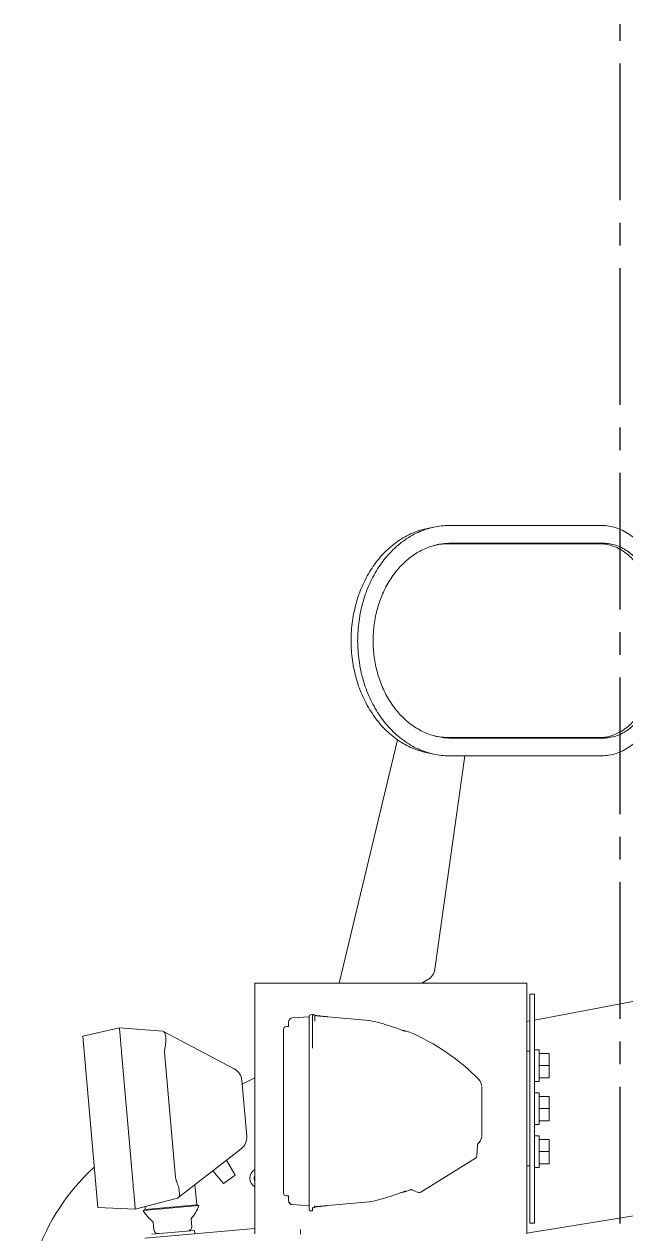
# Model space of a CAD drawing. Header units: millimetres. Extents: x -7970 to 6845, y -11075 to 1978.
# Drawn here: x -357 to 62, y -9386 to -8541 of the extents above; entities that cross this region are included whole.
import ezdxf

# ---------------------------------------------------------------- set-up
doc = ezdxf.new("R2010")
doc.units = ezdxf.units.MM
doc.header["$LTSCALE"] = 5
doc.linetypes.add('CENTER2', pattern=[28.575, 19.05, -3.175, 3.175, -3.175])
doc.linetypes.add('DASHED2', pattern=[9.525, 6.35, -3.175])
for name, color, linetype in [('Layer0016', 7, 'Continuous'), ('Layer0018', 7, 'Continuous'), ('Layer0020', 7, 'Continuous'), ('Layer0022', 7, 'Continuous')]:
    doc.layers.add(name, color=color, linetype=linetype)

# ---------------------------------------------------------------- blocks, each defined once
blk = doc.blocks.new('DC_GROUP_ＤＸＦ２５_9')
at = {"layer": 'Layer0018', "color": 7, "linetype": 'Continuous', "lineweight": 13}
for p, q in [((-41.11, -9323.69), (-41.1, -9323.67)), ((-41.11, -9323.72), (-41.11, -9323.69)), ((-41.11, -9323.74), (-41.11, -9323.72)), ((-41.1, -9323.67), (-41.1, -9323.64))]:
    blk.add_line(p, q, dxfattribs=at)
blk = doc.blocks.new('DC_GROUP_ＤＸＦ２５_10')
at = {"layer": 'Layer0018', "color": 7, "linetype": 'Continuous', "lineweight": 13}
for p, q in [((-41.11, -9323.68), (-41.1, -9323.66)), ((-41.11, -9323.7), (-41.11, -9323.68)), ((-41.11, -9323.72), (-41.11, -9323.7))]:
    blk.add_line(p, q, dxfattribs=at)
blk = doc.blocks.new('DC_GROUP_ＤＸＦ２５_11')
at = {"layer": 'Layer0018', "color": 7, "linetype": 'Continuous', "lineweight": 13}
for p, q in [((-155.24, -9367.24), (-155.28, -9367.25)), ((-155.28, -9367.25), (-155.28, -9367.25)), ((-155.28, -9367.25), (-155.27, -9367.25)), ((-155.27, -9367.25), (-155.23, -9367.24)), ((-155.16, -9367.2), (-155.24, -9367.24)), ((-155.23, -9367.24), (-155.18, -9367.23)), ((-155.18, -9367.23), (-155.12, -9367.22)), ((-155.04, -9367.13), (-155.16, -9367.2)), ((-155.12, -9367.22), (-155.04, -9367.2)), ((-154.89, -9367), (-155.04, -9367.13)), ((-155.04, -9367.2), (-154.94, -9367.19)), ((-154.94, -9367.19), (-154.82, -9367.17)), ((-154.75, -9366.82), (-154.89, -9367)), ((-154.82, -9367.17), (-154.69, -9367.15)), ((-154.65, -9366.59), (-154.75, -9366.82)), ((-154.69, -9367.15), (-154.54, -9367.13)), ((-154.62, -9366.32), (-154.65, -9366.59)), ((-154.54, -9367.13), (-154.37, -9367.11)), ((-154.37, -9367.11), (-154.19, -9367.08)), ((-154.19, -9367.08), (-153.99, -9367.06)), ((-153.99, -9367.06), (-153.77, -9367.03)), ((-153.77, -9367.03), (-153.53, -9367)), ((-153.53, -9367), (-153.27, -9366.97))]:
    blk.add_line(p, q, dxfattribs=at)
blk = doc.blocks.new('DC_GROUP_ＤＸＦ２５_12')
at = {"layer": 'Layer0018', "color": 7, "linetype": 'Continuous', "lineweight": 13}
for p, q in [((-41.1, -9323.62), (-41.09, -9323.59)), ((-41.1, -9323.64), (-41.1, -9323.62)), ((-41.09, -9323.57), (-41.08, -9323.54)), ((-41.09, -9323.59), (-41.09, -9323.57))]:
    blk.add_line(p, q, dxfattribs=at)
blk = doc.blocks.new('DC_GROUP_ＤＸＦ２５_13')
at = {"layer": 'Layer0018', "color": 7, "linetype": 'Continuous', "lineweight": 13}
for p, q in [((-41.1, -9323.62), (-41.09, -9323.6)), ((-41.09, -9323.58), (-41.09, -9323.56)), ((-41.09, -9323.6), (-41.09, -9323.58))]:
    blk.add_line(p, q, dxfattribs=at)
blk = doc.blocks.new('DC_GROUP_ＤＸＦ２５_14')
at = {"layer": 'Layer0018', "color": 7, "linetype": 'Continuous', "lineweight": 13}
for p, q in [((-41.08, -9323.54), (-41.07, -9323.52)), ((-41.07, -9323.5), (-41.06, -9323.47)), ((-41.07, -9323.52), (-41.07, -9323.5)), ((-41.06, -9323.47), (-41.05, -9323.45)), ((-41.05, -9323.45), (-41.04, -9323.43)), ((-41.04, -9323.43), (-41.03, -9323.41))]:
    blk.add_line(p, q, dxfattribs=at)
blk = doc.blocks.new('DC_GROUP_ＤＸＦ２５_15')
at = {"layer": 'Layer0018', "color": 7, "linetype": 'Continuous', "lineweight": 13}
for p, q in [((-41.08, -9323.52), (-41.07, -9323.51)), ((-41.07, -9323.51), (-41.06, -9323.49)), ((-41.06, -9323.49), (-41.06, -9323.47))]:
    blk.add_line(p, q, dxfattribs=at)
blk = doc.blocks.new('DC_GROUP_ＤＸＦ２５_16')
at = {"layer": 'Layer0018', "color": 7, "linetype": 'Continuous', "lineweight": 13}
for p, q in [((-41.05, -9323.43), (-41.04, -9323.42)), ((-41.05, -9323.45), (-41.05, -9323.43)), ((-41.04, -9323.42), (-41.03, -9323.4))]:
    blk.add_line(p, q, dxfattribs=at)
blk = doc.blocks.new('DC_GROUP_ＤＸＦ２５_17')
at = {"layer": 'Layer0018', "color": 7, "linetype": 'Continuous', "lineweight": 13}
for p, q in [((-41.02, -9323.36), (-41.01, -9323.34)), ((-41.02, -9323.39), (-41.02, -9323.36)), ((-41.01, -9323.34), (-41, -9323.33))]:
    blk.add_line(p, q, dxfattribs=at)
blk = doc.blocks.new('DC_GROUP_ＤＸＦ２５_18')
at = {"layer": 'Layer0018', "color": 7, "linetype": 'Continuous', "lineweight": 13}
for p, q in [((-41.02, -9323.37), (-41.01, -9323.35)), ((-41.01, -9323.35), (-41, -9323.34)), ((-41, -9323.34), (-40.99, -9323.32))]:
    blk.add_line(p, q, dxfattribs=at)
blk = doc.blocks.new('DC_GROUP_ＤＸＦ２５_19')
at = {"layer": 'Layer0018', "color": 7, "linetype": 'Continuous', "lineweight": 13}
for p, q in [((-40.98, -9323.31), (-40.97, -9323.29)), ((-40.97, -9323.29), (-40.96, -9323.27)), ((-40.96, -9323.27), (-40.95, -9323.25))]:
    blk.add_line(p, q, dxfattribs=at)
blk = doc.blocks.new('DC_GROUP_ＤＸＦ２５_20')
at = {"layer": 'Layer0018', "color": 7, "linetype": 'Continuous', "lineweight": 13}
for p, q in [((-40.98, -9323.29), (-40.97, -9323.28)), ((-40.97, -9323.28), (-40.96, -9323.26)), ((-40.96, -9323.26), (-40.95, -9323.25))]:
    blk.add_line(p, q, dxfattribs=at)
blk = doc.blocks.new('DC_GROUP_ＤＸＦ２５_21')
at = {"layer": 'Layer0018', "color": 7, "linetype": 'Continuous', "lineweight": 13}
for p, q in [((-40.94, -9323.24), (-40.93, -9323.22)), ((-40.93, -9323.22), (-40.92, -9323.2)), ((-40.92, -9323.2), (-40.91, -9323.19)), ((-40.91, -9323.19), (-40.9, -9323.17))]:
    blk.add_line(p, q, dxfattribs=at)
blk = doc.blocks.new('DC_GROUP_ＤＸＦ２５_22')
at = {"layer": 'Layer0018', "color": 7, "linetype": 'Continuous', "lineweight": 13}
for p, q in [((-40.93, -9323.22), (-40.92, -9323.21)), ((-40.92, -9323.21), (-40.91, -9323.2)), ((-40.91, -9323.2), (-40.91, -9323.19))]:
    blk.add_line(p, q, dxfattribs=at)
blk = doc.blocks.new('DC_GROUP_ＤＸＦ２５_23')
at = {"layer": 'Layer0018', "color": 7, "linetype": 'Continuous', "lineweight": 13}
for p, q in [((-40.87, -9323.15), (-40.86, -9323.13)), ((-40.86, -9323.13), (-40.85, -9323.12)), ((-40.9, -9323.17), (-40.89, -9323.16)), ((-40.89, -9323.16), (-40.87, -9323.15))]:
    blk.add_line(p, q, dxfattribs=at)
blk = doc.blocks.new('DC_GROUP_ＤＸＦ２５_24')
at = {"layer": 'Layer0018', "color": 7, "linetype": 'Continuous', "lineweight": 13}
for p, q in [((-40.87, -9323.14), (-40.86, -9323.13)), ((-40.89, -9323.16), (-40.88, -9323.15)), ((-40.88, -9323.15), (-40.87, -9323.14))]:
    blk.add_line(p, q, dxfattribs=at)
blk = doc.blocks.new('DC_GROUP_ＤＸＦ２５_25')
at = {"layer": 'Layer0018', "color": 7, "linetype": 'Continuous', "lineweight": 13}
for p, q in [((-40.85, -9323.12), (-40.84, -9323.11)), ((-40.84, -9323.11), (-40.83, -9323.1))]:
    blk.add_line(p, q, dxfattribs=at)
blk = doc.blocks.new('DC_GROUP_ＤＸＦ２５_26')
at = {"layer": 'Layer0018', "color": 7, "linetype": 'Continuous', "lineweight": 13}
for p, q in [((-40.85, -9323.11), (-40.84, -9323.11)), ((-40.84, -9323.11), (-40.83, -9323.1))]:
    blk.add_line(p, q, dxfattribs=at)
blk = doc.blocks.new('DC_GROUP_ＤＸＦ２５_27')
at = {"layer": 'Layer0018', "color": 7, "linetype": 'Continuous', "lineweight": 13}
for p, q in [((-87.56, -9355.12), (-87.55, -9355.11)), ((-87.55, -9355.11), (-87.54, -9355.11)), ((-87.54, -9355.11), (-87.52, -9355.1)), ((-87.52, -9355.1), (-87.5, -9355.09)), ((-87.5, -9355.09), (-87.48, -9355.09)), ((-87.48, -9355.09), (-87.47, -9355.08)), ((-87.47, -9355.08), (-87.45, -9355.08)), ((-87.45, -9355.08), (-87.43, -9355.07)), ((-87.43, -9355.07), (-87.41, -9355.06)), ((-87.41, -9355.06), (-87.39, -9355.06)), ((-87.39, -9355.06), (-87.37, -9355.06)), ((-87.37, -9355.06), (-87.34, -9355.05)), ((-87.34, -9355.05), (-87.32, -9355.05)), ((-87.32, -9355.05), (-87.3, -9355.04)), ((-87.3, -9355.04), (-87.28, -9355.04)), ((-87.28, -9355.04), (-87.26, -9355.04)), ((-87.26, -9355.04), (-87.23, -9355.04)), ((-87.23, -9355.04), (-87.21, -9355.04)), ((-87.21, -9355.04), (-87.18, -9355.03)), ((-87.18, -9355.03), (-87.16, -9355.03)), ((-87.16, -9355.03), (-87.13, -9355.03)), ((-87.13, -9355.03), (-87.11, -9355.04)), ((-87.11, -9355.04), (-87.08, -9355.04)), ((-87.08, -9355.04), (-87.06, -9355.04)), ((-87.06, -9355.04), (-87.03, -9355.04)), ((-87.03, -9355.04), (-87.01, -9355.05)), ((-87.01, -9355.05), (-86.98, -9355.05)), ((-86.98, -9355.05), (-86.95, -9355.06)), ((-86.95, -9355.06), (-86.93, -9355.06)), ((-86.93, -9355.06), (-86.9, -9355.07)), ((-86.9, -9355.07), (-86.88, -9355.08)), ((-86.88, -9355.08), (-86.85, -9355.08)), ((-86.85, -9355.08), (-86.82, -9355.09)), ((-86.82, -9355.09), (-86.8, -9355.1)), ((-86.8, -9355.1), (-86.77, -9355.11))]:
    blk.add_line(p, q, dxfattribs=at)
blk = doc.blocks.new('DC_GROUP_ＤＸＦ２５_28')
at = {"layer": 'Layer0018', "color": 7, "linetype": 'Continuous', "lineweight": 13}
for p, q in [((-95.08, -9357.38), (-93.3, -9356.71)), ((-93.3, -9356.71), (-91.19, -9355.89)), ((-96.62, -9357.94), (-95.08, -9357.38))]:
    blk.add_line(p, q, dxfattribs=at)
blk = doc.blocks.new('DC_GROUP_ＤＸＦ２５_29')
at = {"layer": 'Layer0018', "color": 7, "linetype": 'Continuous', "lineweight": 13}
for p, q in [((-95.08, -9357.38), (-93.3, -9356.71)), ((-93.3, -9356.71), (-91.19, -9355.89)), ((-96.62, -9357.94), (-95.08, -9357.38))]:
    blk.add_line(p, q, dxfattribs=at)
blk = doc.blocks.new('DC_GROUP_ＤＸＦ２５_30')
at = {"layer": 'Layer0018', "color": 7, "linetype": 'Continuous', "lineweight": 13}
for p, q in [((-155.24, -9367.24), (-155.28, -9367.25)), ((-155.28, -9367.25), (-155.28, -9367.25)), ((-155.28, -9367.25), (-155.27, -9367.25)), ((-155.27, -9367.25), (-155.23, -9367.24)), ((-155.23, -9367.24), (-155.18, -9367.23)), ((-155.18, -9367.23), (-155.12, -9367.22)), ((-155.12, -9367.22), (-155.03, -9367.2)), ((-155.03, -9367.2), (-154.94, -9367.19)), ((-154.94, -9367.19), (-154.82, -9367.17)), ((-154.82, -9367.17), (-154.69, -9367.15)), ((-154.69, -9367.15), (-154.54, -9367.13)), ((-154.54, -9367.13), (-154.37, -9367.11)), ((-154.37, -9367.11), (-154.19, -9367.08)), ((-154.19, -9367.08), (-153.98, -9367.06)), ((-153.98, -9367.06), (-153.77, -9367.03)), ((-153.77, -9367.03), (-153.53, -9367)), ((-153.53, -9367), (-153.27, -9366.97))]:
    blk.add_line(p, q, dxfattribs=at)
blk = doc.blocks.new('DC_GROUP_ＤＸＦ２５_31')
at = {"layer": 'Layer0018', "color": 7, "linetype": 'Continuous', "lineweight": 13}
for p, q in [((-101.5, -9359.6), (-99.65, -9358.99)), ((-99.65, -9358.99), (-98.01, -9358.43)), ((-98.01, -9358.43), (-96.62, -9357.94))]:
    blk.add_line(p, q, dxfattribs=at)
blk = doc.blocks.new('DC_GROUP_ＤＸＦ２５_32')
at = {"layer": 'Layer0018', "color": 7, "linetype": 'Continuous', "lineweight": 13}
for p, q in [((-101.5, -9359.6), (-99.65, -9358.99)), ((-99.65, -9358.99), (-98.01, -9358.43)), ((-98.01, -9358.43), (-96.62, -9357.94))]:
    blk.add_line(p, q, dxfattribs=at)
blk = doc.blocks.new('DC_GROUP_ＤＸＦ２５_33')
at = {"layer": 'Layer0018', "color": 7, "linetype": 'Continuous', "lineweight": 13}
for p, q in [((-87.56, -9355.12), (-87.37, -9355.06)), ((-87.37, -9355.06), (-87.17, -9355.03)), ((-87.17, -9355.03), (-86.96, -9355.05)), ((-86.96, -9355.05), (-86.77, -9355.11))]:
    blk.add_line(p, q, dxfattribs=at)
blk = doc.blocks.new('DC_GROUP_ＤＸＦ２５_34')
at = {"layer": 'Layer0018', "color": 7, "linetype": 'Continuous', "lineweight": 13}
for p, q in [((-92.44, -9243.84), (-94.53, -9243.54)), ((-90.4, -9244.35), (-92.44, -9243.84)), ((-88.43, -9245.07), (-90.4, -9244.35))]:
    blk.add_line(p, q, dxfattribs=at)
blk = doc.blocks.new('DC_GROUP_ＤＸＦ２５_35')
at = {"layer": 'Layer0018', "color": 7, "linetype": 'Continuous', "lineweight": 13}
for p, q in [((-95.08, -9243.18), (-96.62, -9242.62)), ((-93.3, -9243.85), (-95.08, -9243.18)), ((-91.19, -9244.67), (-93.3, -9243.85))]:
    blk.add_line(p, q, dxfattribs=at)
blk = doc.blocks.new('DC_GROUP_ＤＸＦ２５_36')
at = {"layer": 'Layer0018', "color": 7, "linetype": 'Continuous', "lineweight": 13}
for p, q in [((-95.08, -9243.18), (-96.62, -9242.62)), ((-93.3, -9243.85), (-95.08, -9243.18)), ((-91.19, -9244.67), (-93.3, -9243.85))]:
    blk.add_line(p, q, dxfattribs=at)
blk = doc.blocks.new('DC_GROUP_ＤＸＦ２５_37')
at = {"layer": 'Layer0018', "color": 7, "linetype": 'Continuous', "lineweight": 13}
for p, q in [((-99.65, -9241.58), (-101.5, -9240.96)), ((-98.01, -9242.14), (-99.65, -9241.58)), ((-96.62, -9242.62), (-98.01, -9242.14))]:
    blk.add_line(p, q, dxfattribs=at)
blk = doc.blocks.new('DC_GROUP_ＤＸＦ２５_38')
at = {"layer": 'Layer0018', "color": 7, "linetype": 'Continuous', "lineweight": 13}
for p, q in [((-99.65, -9241.58), (-101.5, -9240.96)), ((-98.01, -9242.14), (-99.65, -9241.58)), ((-96.62, -9242.62), (-98.01, -9242.14))]:
    blk.add_line(p, q, dxfattribs=at)
blk = doc.blocks.new('DC_GROUP_ＤＸＦ２５_39')
at = {"layer": 'Layer0018', "color": 7, "linetype": 'Continuous', "lineweight": 13}
for p, q in [((-92.44, -9243.84), (-94.53, -9243.54)), ((-90.4, -9244.35), (-92.44, -9243.84))]:
    blk.add_line(p, q, dxfattribs=at)
blk = doc.blocks.new('DC_GROUP_ＤＸＦ２５_40')
at = {"layer": 'Layer0018', "color": 7, "linetype": 'Continuous', "lineweight": 13}
for p, q in [((-146.49, -9234.29), (-146.97, -9234.25)), ((-145.99, -9234.34), (-146.49, -9234.29))]:
    blk.add_line(p, q, dxfattribs=at)
blk = doc.blocks.new('DC_GROUP_ＤＸＦ２５_41')
at = {"layer": 'Layer0018', "color": 7, "linetype": 'Continuous', "lineweight": 13}
for p, q in [((-152.01, -9233.74), (-152.3, -9233.71)), ((-151.71, -9233.77), (-152.01, -9233.74)), ((-151.39, -9233.81), (-151.71, -9233.77)), ((-151.06, -9233.84), (-151.39, -9233.81)), ((-150.72, -9233.88), (-151.06, -9233.84)), ((-150.36, -9233.92), (-150.72, -9233.88)), ((-149.98, -9233.95), (-150.36, -9233.92)), ((-149.6, -9233.99), (-149.98, -9233.95)), ((-149.2, -9234.03), (-149.6, -9233.99)), ((-148.78, -9234.07), (-149.2, -9234.03)), ((-148.35, -9234.12), (-148.78, -9234.07)), ((-147.9, -9234.16), (-148.35, -9234.12)), ((-147.45, -9234.2), (-147.9, -9234.16)), ((-146.97, -9234.25), (-147.45, -9234.2))]:
    blk.add_line(p, q, dxfattribs=at)
blk = doc.blocks.new('DC_GROUP_ＤＸＦ２５_42')
at = {"layer": 'Layer0018', "color": 7, "linetype": 'Continuous', "lineweight": 13}
for p, q in [((-155.2, -9233.33), (-155.24, -9233.32)), ((-155.15, -9233.34), (-155.2, -9233.33)), ((-155.08, -9233.35), (-155.15, -9233.34)), ((-155, -9233.37), (-155.08, -9233.35)), ((-154.91, -9233.38), (-155, -9233.37)), ((-154.81, -9233.4), (-154.91, -9233.38)), ((-154.69, -9233.41), (-154.81, -9233.4)), ((-154.56, -9233.43), (-154.69, -9233.41)), ((-154.42, -9233.45), (-154.56, -9233.43)), ((-154.27, -9233.47), (-154.42, -9233.45)), ((-154.1, -9233.49), (-154.27, -9233.47)), ((-153.93, -9233.52), (-154.1, -9233.49)), ((-153.73, -9233.54), (-153.93, -9233.52)), ((-153.53, -9233.56), (-153.73, -9233.54)), ((-153.31, -9233.59), (-153.53, -9233.56)), ((-153.08, -9233.62), (-153.31, -9233.59)), ((-152.83, -9233.65), (-153.08, -9233.62)), ((-152.57, -9233.68), (-152.83, -9233.65)), ((-152.3, -9233.71), (-152.57, -9233.68)), ((-152.01, -9233.74), (-152.3, -9233.71)), ((-151.71, -9233.77), (-152.01, -9233.74)), ((-151.39, -9233.81), (-151.71, -9233.77)), ((-151.06, -9233.84), (-151.39, -9233.81)), ((-150.72, -9233.88), (-151.06, -9233.84)), ((-150.36, -9233.92), (-150.72, -9233.88)), ((-149.98, -9233.95), (-150.36, -9233.92)), ((-149.6, -9233.99), (-149.98, -9233.95)), ((-149.2, -9234.03), (-149.6, -9233.99)), ((-148.78, -9234.07), (-149.2, -9234.03)), ((-148.35, -9234.12), (-148.78, -9234.07)), ((-147.9, -9234.16), (-148.35, -9234.12)), ((-147.45, -9234.2), (-147.9, -9234.16))]:
    blk.add_line(p, q, dxfattribs=at)
blk = doc.blocks.new('DC_GROUP_ＤＸＦ２５_43')
at = {"layer": 'Layer0018', "color": 7, "linetype": 'Continuous', "lineweight": 13}
for p, q in [((-94.55, -9357.03), (-92.46, -9356.73)), ((-92.46, -9356.73), (-90.41, -9356.22)), ((-90.41, -9356.22), (-88.43, -9355.49))]:
    blk.add_line(p, q, dxfattribs=at)
blk = doc.blocks.new('DC_GROUP_ＤＸＦ２５_44')
at = {"layer": 'Layer0018', "color": 7, "linetype": 'Continuous', "lineweight": 13}
for p, q in [((-153.27, -9366.97), (-153, -9366.94)), ((-153, -9366.94), (-152.71, -9366.9)), ((-152.71, -9366.9), (-152.4, -9366.87)), ((-152.4, -9366.87), (-152.07, -9366.83)), ((-152.07, -9366.83), (-151.72, -9366.79)), ((-151.72, -9366.79), (-151.36, -9366.75)), ((-151.36, -9366.75), (-150.97, -9366.71)), ((-150.97, -9366.71), (-150.57, -9366.67)), ((-150.57, -9366.67), (-150.14, -9366.63)), ((-150.14, -9366.63), (-149.7, -9366.58)), ((-149.7, -9366.58), (-149.24, -9366.54)), ((-149.24, -9366.54), (-148.76, -9366.49)), ((-148.76, -9366.49), (-148.26, -9366.44)), ((-148.26, -9366.44), (-147.74, -9366.39)), ((-147.74, -9366.39), (-147.2, -9366.34)), ((-147.2, -9366.34), (-146.65, -9366.29))]:
    blk.add_line(p, q, dxfattribs=at)
blk = doc.blocks.new('DC_GROUP_ＤＸＦ２５_45')
at = {"layer": 'Layer0018', "color": 7, "linetype": 'Continuous', "lineweight": 13}
for p, q in [((-153, -9366.94), (-152.71, -9366.9)), ((-152.71, -9366.9), (-152.4, -9366.87)), ((-152.4, -9366.87), (-152.07, -9366.83)), ((-152.07, -9366.83), (-151.72, -9366.79)), ((-151.72, -9366.79), (-151.36, -9366.75)), ((-151.36, -9366.75), (-150.97, -9366.71)), ((-150.97, -9366.71), (-150.57, -9366.67)), ((-150.57, -9366.67), (-150.15, -9366.63)), ((-150.15, -9366.63), (-149.7, -9366.58)), ((-149.7, -9366.58), (-149.24, -9366.54)), ((-149.24, -9366.54), (-148.76, -9366.49)), ((-148.76, -9366.49), (-148.26, -9366.44)), ((-148.26, -9366.44), (-147.74, -9366.39)), ((-147.74, -9366.39), (-147.2, -9366.34))]:
    blk.add_line(p, q, dxfattribs=at)
blk = doc.blocks.new('DC_GROUP_ＤＸＦ２５_46')
at = {"layer": 'Layer0018', "color": 7, "linetype": 'Continuous', "lineweight": 13}
for p, q in [((-92.41, -9356.72), (-90.44, -9356.23)), ((-90.44, -9356.23), (-88.43, -9355.49))]:
    blk.add_line(p, q, dxfattribs=at)

msp = doc.modelspace()

# ---------------------------------------------------------------- linework, layer by layer
at = {"layer": 'Layer0016', "color": 7, "linetype": 'CENTER2', "lineweight": 25}
msp.add_line((58.485, -10950.205), (58.485, -8541.402), dxfattribs=at)
at = {"layer": 'Layer0018', "color": 7, "linetype": 'Continuous', "lineweight": 18}
for p, q in [((-158.616, -9368.743), (-158.616, -9233.918)), ((-157.703, -9232.921), (-156.116, -9232.783)), ((-156.114, -9234.202), (-156.118, -9256.25)), ((-156.116, -9232.783), (-156.116, -9234.201)), ((-156.116, -9232.783), (-155.528, -9232.834)), ((-154.616, -9237.366), (-154.616, -9233.83)), ((-145.485, -9234.384), (-145.994, -9234.338)), ((-145.485, -9234.384), (-116.738, -9236.967)), ((-40.106, -9278.514), (-40.106, -9278.204)), ((-38.116, -9317.163), (-38.116, -9283.402)), ((-40.834, -9323.102), (-40.825, -9323.093)), ((-40.824, -9323.092), (-40.821, -9323.089)), ((-38.116, -9317.163), (-38.116, -9317.472)), ((-38.116, -9317.163), (-38.116, -9317.472)), ((-41.112, -9323.743), (-41.515, -9331.434)), ((-41.034, -9323.406), (-41.024, -9323.384)), ((-40.995, -9323.325), (-40.984, -9323.305)), ((-40.952, -9323.252), (-40.941, -9323.235)), ((-80.545, -9356.829), (-42.453, -9333.026)), ((-87.564, -9355.119), (-87.56, -9355.117)), ((-86.77, -9355.113), (-82.386, -9356.973)), ((-145.485, -9366.181), (-116.738, -9363.598)), ((-156.116, -9369.783), (-157.642, -9369.743)), ((-156.116, -9367.53), (-156.116, -9368.893)), ((-155.528, -9367.731), (-156.116, -9367.783)), ((-156.116, -9369.783), (-156.116, -9368.893)), ((-146.645, -9366.287), (-146.073, -9366.234)), ((-146.073, -9366.234), (-145.485, -9366.181))]:
    msp.add_line(p, q, dxfattribs=at)
for centre, radius, start, end in [((-157.616, -9233.918), 1, 94.999999, 180.000006), ((-155.616, -9233.83), 1, 0.000059, 85), ((-117.634, -9246.933), 10.006, 77.556418, 84.862255), ((-117.634, -9246.933), 10.006, 77.556344, 84.862358), ((-147.825, -9383.766), 150.13, 72.026802, 77.558734), ((-147.839, -9383.79), 150.157, 72.023771, 77.554366), ((-147.837, -9383.781), 150.148, 72.023602, 77.554535), ((-147.454, -9382.971), 149.999, 44.302861, 66.825965), ((-45.116, -9283.093), 7.001, 0.002753, 44.303343), ((-147.454, -9217.594), 149.999, 315.305487, 315.697139), ((-45.116, -9317.472), 7.001, 315.696657, 359.997247), ((-43.513, -9331.33), 2, 302, 357.000002), ((-147.454, -9217.594), 149.999, 293.174035, 293.534185), ((-81.605, -9355.132), 2, 247.000002, 302), ((-117.634, -9353.632), 10.006, 275.137745, 282.443582), ((-117.634, -9353.633), 10.006, 275.137641, 282.443657), ((-147.828, -9216.791), 150.139, 282.441425, 287.97305), ((-147.848, -9216.74), 150.193, 282.446206, 287.975479), ((-147.846, -9216.749), 150.184, 282.44604, 287.975645), ((-157.616, -9368.743), 1, 179.999984, 268.500001), ((-155.616, -9366.735), 1, 275, 359.99999)]:
    msp.add_arc(centre, radius, start, end, dxfattribs=at)
for points, knots in [([(-156.116, -9367.53), (-156.116, -9367.565), (-156.116, -9367.693), (-156.116, -9367.966), (-156.115, -9368.386), (-156.116, -9368.712), (-156.116, -9368.893)], [0, 0, 0, 0, 0.0757301, 0.2829639, 0.6008445, 1, 1, 1, 1]), ([(-156.116, -9368.893), (-156.116, -9368.711), (-156.115, -9368.385), (-156.116, -9367.965), (-156.116, -9367.692), (-156.116, -9367.565), (-156.116, -9367.53)], [0, 0, 0, 0, 0.4006133, 0.7186503, 0.9247249, 1, 1, 1, 1])]:
    msp.add_open_spline(points, degree=3, knots=knots, dxfattribs=at)
at = {"layer": 'Layer0020', "color": 7, "linetype": 'Continuous', "lineweight": 18}
for p, q in [((-172.966, -9238.073), (-172.966, -9241.254)), ((-158.466, -9234.314), (-170.149, -9235.029)), ((-176.466, -9357.387), (-176.466, -9243.178)), ((-172.966, -9241.178), (-174.466, -9241.178)), ((-158.466, -9351.311), (-158.466, -9366.202)), ((-172.966, -9359.387), (-174.466, -9359.387)), ((-172.966, -9359.311), (-172.966, -9362.493)), ((-158.466, -9366.251), (-170.149, -9365.536))]:
    msp.add_line(p, q, dxfattribs=at)
for centre, radius, start, end in [((-169.966, -9238.023), 3, 93.500001, 179.999989), ((-174.466, -9243.178), 2, 90, 179.999991), ((-174.466, -9357.387), 2, 180.000009, 270), ((-169.966, -9362.542), 3, 180.000011, 266.499999)]:
    msp.add_arc(centre, radius, start, end, dxfattribs=at)
for points, knots in [([(-172.966, -9362.541), (-172.966, -9362.761), (-172.916, -9363.21), (-172.692, -9363.855), (-172.316, -9364.45), (-171.786, -9364.964), (-171.344, -9365.217), (-171.102, -9365.315)], [0, 0, 0, 0, 0.1868179, 0.3793085, 0.5740235, 0.7786205, 1, 1, 1, 1]), ([(-172.966, -9362.541), (-172.966, -9362.757), (-172.917, -9363.201), (-172.698, -9363.843), (-172.323, -9364.441), (-171.791, -9364.961), (-171.346, -9365.216), (-171.102, -9365.315)], [0, 0, 0, 0, 0.1835162, 0.3752138, 0.570392, 0.7766521, 1, 1, 1, 1])]:
    msp.add_open_spline(points, degree=3, knots=knots, dxfattribs=at)
at = {"layer": 'Layer0022', "color": 7, "linetype": 'Continuous', "lineweight": 18}
for p, q in [((-60.809, -8891.395), (45.77, -8891.395)), ((-75.087, -8893.3), (-76.866, -8893.681)), ((-73.307, -8892.918), (-75.087, -8893.3)), ((-71.527, -8892.537), (-73.307, -8892.918)), ((-61.723, -8904.194), (44.597, -8904.194)), ((-59.816, -8903.791), (47.041, -8903.791)), ((-96.867, -9040.988), (-137.679, -9210.983)), ((44.597, -9039.371), (-61.723, -9039.371)), ((47.041, -9039.774), (-59.816, -9039.774)), ((-76.866, -9049.884), (-75.087, -9050.265)), ((-75.087, -9050.265), (-73.307, -9050.647)), ((-73.307, -9050.647), (-71.527, -9051.029)), ((-70.843, -9201.22), (-49.795, -9052.17)), ((45.77, -9052.17), (-60.809, -9052.17)), ((269.193, -9185.721), (-1.316, -9236.676)), ((-196.516, -9385.983), (-196.516, -9210.983)), ((-6.516, -9210.983), (-196.516, -9210.983)), ((-79.973, -9210.983), (-75.656, -9208.43)), ((-6.516, -9385.983), (-6.516, -9210.983)), ((-4.516, -9378.483), (-4.516, -9218.483)), ((-4.516, -9218.483), (-1.316, -9218.483)), ((-1.316, -9218.483), (-1.316, -9378.483)), ((-316.623, -9247.877), (-291.027, -9242.124)), ((-291.027, -9242.124), (-260.705, -9244.491)), ((-210.808, -9270.789), (-260.705, -9244.491)), ((-306.164, -9367.421), (-316.623, -9247.877)), ((-289.329, -9261.534), (-281.656, -9349.232)), ((-259.436, -9259.005), (-251.778, -9346.532)), ((-6.516, -9258.483), (-4.516, -9258.483)), ((-1.316, -9257.483), (1.884, -9257.483)), ((1.884, -9257.483), (1.884, -9279.483)), ((1.884, -9259.983), (8.884, -9259.983)), ((8.884, -9259.983), (8.884, -9276.983)), ((1.884, -9268.483), (8.884, -9268.483)), ((-205.508, -9278.764), (-202.101, -9317.708)), ((-205.273, -9281.45), (-196.516, -9277.084)), ((-1.316, -9279.483), (1.884, -9279.483)), ((1.884, -9276.983), (8.884, -9276.983)), ((-1.316, -9287.483), (1.884, -9287.483)), ((1.884, -9287.483), (1.884, -9309.483)), ((1.884, -9289.983), (8.884, -9289.983)), ((8.884, -9289.983), (8.884, -9306.983)), ((1.884, -9298.483), (8.884, -9298.483)), ((-1.316, -9309.483), (1.884, -9309.483)), ((1.884, -9306.983), (8.884, -9306.983)), ((-1.316, -9317.483), (1.884, -9317.483)), ((1.884, -9317.483), (1.884, -9339.483)), ((1.884, -9319.983), (8.884, -9319.983)), ((8.884, -9319.983), (8.884, -9336.983)), ((-250.508, -9361.045), (-205.935, -9326.483)), ((1.884, -9328.483), (8.884, -9328.483)), ((-210.136, -9344.854), (-216.31, -9334.528)), ((-6.593, -9385.507), (305.818, -9334.365)), ((-6.516, -9338.483), (-4.516, -9338.483)), ((-1.316, -9339.483), (1.884, -9339.483)), ((1.884, -9336.983), (8.884, -9336.983)), ((-218.263, -9350.681), (-225.771, -9341.863)), ((-210.136, -9344.854), (-218.263, -9350.681)), ((-238.288, -9351.569), (-237.05, -9365.71)), ((-279.958, -9368.641), (-250.508, -9361.045)), ((-306.164, -9367.421), (-279.958, -9368.641)), ((-235.534, -9366.219), (-274.319, -9369.613)), ((-274.319, -9369.613), (-272.913, -9368.848)), ((-273.087, -9366.869), (-272.913, -9368.848)), ((-272.913, -9368.848), (-237.05, -9365.71)), ((-235.534, -9366.219), (-237.05, -9365.71)), ((-196.516, -9382.12), (-273.173, -9388.827)), ((-266.902, -9383.058), (-267.36, -9377.825)), ((-240.503, -9380.748), (-240.961, -9375.515)), ((-1.316, -9378.483), (-4.516, -9378.483)), ((-268.384, -9386.199), (-238.498, -9383.585)), ((-238.498, -9383.585), (-238.306, -9385.776))]:
    msp.add_line(p, q, dxfattribs=at)
at = {"layer": 'Layer0022', "color": 3, "linetype": 'Continuous', "lineweight": 18}
msp.add_line((-4.516, -9237.278), (-6.516, -9237.655), dxfattribs=at)
at = {"layer": 'Layer0022', "color": 7, "linetype": 'DASHED2', "lineweight": 18}
msp.add_line((-164.612, -9862.483), (-164.612, -9382.983), dxfattribs=at)
at = {"layer": 'Layer0022', "color": 7, "linetype": 'Continuous', "lineweight": 18}
for centre, radius, start, end in [((-59.576, -8948.247), 44.478, 102.110065, 105.673675), ((-61.633, -8947.702), 43.514, 99.610203, 100.874144), ((-59.607, -8995.444), 44.349, 254.321131, 257.895129), ((-61.633, -8995.863), 43.514, 259.125793, 260.389797), ((-80.745, -9199.822), 10, 300.592763, 351.962111), ((-284.774, -9261.135), 4.572, 184.274953, 184.999974), ((-215.47, -9279.635), 10, 5, 62.20912), ((-212.063, -9318.58), 10, 307.79088, 5), ((-207.454, -9450.147), 150, 132.503808, 189.02201), ((-193.016, -9346.983), 7, 120, 240), ((-193.016, -9346.983), 4, 151.54835, 208.45165), ((-277.102, -9348.833), 4.572, 185.000026, 185.725047), ((-252.711, -9357.854), 24.6, 208.554321, 232.881634), ((-258.855, -9358.392), 24.6, 317.118366, 341.445679), ((-267.858, -9377.869), 0.5, 5, 52.881634), ((-243.491, -9381.01), 3, 275, 5), ((-240.463, -9375.472), 0.5, 137.118366, 185), ((-263.913, -9382.797), 3, 185, 275)]:
    msp.add_arc(centre, radius, start, end, dxfattribs=at)
for points, knots in [([(-71.527, -8892.537), (-69.765, -8892.159), (-66.205, -8891.587), (-62.605, -8891.396), (-60.809, -8891.395)], [0, 0, 0, 0, 0.5009902, 1, 1, 1, 1]), ([(45.77, -8891.395), (47.429, -8891.396), (50.779, -8891.667), (55.729, -8892.879), (60.571, -8894.882), (65.25, -8897.647), (69.718, -8901.137), (73.927, -8905.304), (77.837, -8910.092), (81.416, -8915.445), (84.64, -8921.31), (88.492, -8929.865), (92.242, -8941.52), (94.96, -8956.373), (95.877, -8971.783), (94.96, -8987.193), (92.242, -9002.045), (88.492, -9013.7), (84.64, -9022.256), (81.416, -9028.12), (77.837, -9033.473), (73.927, -9038.261), (69.718, -9042.428), (65.25, -9045.918), (60.571, -9048.684), (55.729, -9050.686), (50.779, -9051.898), (47.429, -9052.17), (45.77, -9052.17)], [0, 0, 0, 0, 0.0240235, 0.0484097, 0.0735028, 0.0995951, 0.1268626, 0.1553835, 0.1851657, 0.2162048, 0.2484854, 0.2819433, 0.3519296, 0.42511, 0.5, 0.57489, 0.6480704, 0.7180567, 0.7515146, 0.7837952, 0.8148343, 0.8446165, 0.8731374, 0.9004049, 0.9264972, 0.9515903, 0.9759765, 1, 1, 1, 1]), ([(-76.866, -9049.884), (-78.717, -9049.487), (-82.401, -9048.48), (-87.767, -9046.369), (-92.956, -9043.667), (-99.624, -9039.286), (-107.28, -9032.458), (-115.041, -9022.556), (-121.278, -9011.199), (-125.067, -9000.844), (-127.228, -8992.156), (-128.795, -8983.198), (-129.58, -8971.783), (-128.795, -8960.367), (-127.228, -8951.409), (-125.067, -8942.721), (-121.278, -8932.366), (-115.041, -8921.009), (-107.28, -8911.107), (-99.624, -8904.279), (-92.956, -8899.898), (-87.767, -8897.196), (-82.401, -8895.085), (-78.717, -8894.078), (-76.866, -8893.681)], [0, 0, 0, 0, 0.0280285, 0.0564097, 0.0852232, 0.1144968, 0.1743672, 0.2361505, 0.2999091, 0.3654438, 0.3987753, 0.4323751, 0.5, 0.5676249, 0.6012247, 0.6345562, 0.7000909, 0.7638495, 0.8256328, 0.8855032, 0.9147768, 0.9435903, 0.9719715, 1, 1, 1, 1]), ([(-71.527, -9051.029), (-73.405, -9050.626), (-77.143, -9049.605), (-82.588, -9047.462), (-87.853, -9044.721), (-94.618, -9040.275), (-102.387, -9033.347), (-110.261, -9023.3), (-116.59, -9011.777), (-120.435, -9001.27), (-122.627, -8992.455), (-124.217, -8983.365), (-125.014, -8971.783), (-124.217, -8960.2), (-122.627, -8951.11), (-120.435, -8942.295), (-116.59, -8931.789), (-110.261, -8920.265), (-102.387, -8910.218), (-94.618, -8903.29), (-87.853, -8898.845), (-82.588, -8896.103), (-77.143, -8893.961), (-73.405, -8892.939), (-71.527, -8892.537)], [0, 0, 0, 0, 0.0280286, 0.0564098, 0.0852233, 0.1144969, 0.1743673, 0.2361506, 0.2999092, 0.3654439, 0.3987753, 0.4323752, 0.5, 0.5676248, 0.6012247, 0.6345561, 0.7000908, 0.7638494, 0.8256327, 0.8855031, 0.9147767, 0.9435902, 0.9719714, 1, 1, 1, 1]), ([(-71.592, -9038.142), (-73.114, -9037.715), (-76.136, -9036.692), (-80.517, -9034.687), (-84.737, -9032.22), (-90.137, -9028.325), (-96.308, -9022.413), (-102.545, -9014.005), (-107.543, -9004.475), (-110.575, -8995.85), (-112.301, -8988.638), (-113.552, -8981.221), (-114.178, -8971.783), (-113.552, -8962.344), (-112.301, -8954.927), (-110.575, -8947.716), (-107.543, -8939.09), (-102.545, -8929.56), (-96.308, -8921.153), (-90.137, -8915.241), (-84.737, -8911.345), (-80.517, -8908.878), (-76.136, -8906.873), (-73.114, -8905.85), (-71.592, -8905.423)], [0, 0, 0, 0, 0.0281605, 0.0567045, 0.0856755, 0.1150847, 0.1751474, 0.2370296, 0.3007532, 0.3661109, 0.3993045, 0.4327417, 0.5, 0.5672583, 0.6006955, 0.6338891, 0.6992468, 0.7629704, 0.8248526, 0.8849153, 0.9143245, 0.9432955, 0.9718395, 1, 1, 1, 1]), ([(-68.907, -8904.759), (-67.412, -8904.438), (-64.393, -8903.954), (-61.339, -8903.791), (-59.816, -8903.791)], [0, 0, 0, 0, 0.5009998, 1, 1, 1, 1]), ([(-68.897, -8904.799), (-68.304, -8904.698), (-65.928, -8904.347), (-63.523, -8904.194), (-61.723, -8904.194)], [0, 0, 0, 0, 0.2507096, 1, 1, 1, 1]), ([(44.597, -8904.194), (45.967, -8904.194), (48.731, -8904.413), (52.82, -8905.393), (56.825, -8907.013), (60.705, -8909.255), (64.426, -8912.096), (67.953, -8915.508), (71.256, -8919.458), (74.302, -8923.91), (77.064, -8928.824), (80.387, -8936.048), (83.637, -8945.949), (85.998, -8958.613), (86.796, -8971.783), (85.998, -8984.952), (83.637, -8997.617), (80.387, -9007.517), (77.064, -9014.741), (74.302, -9019.655), (71.256, -9024.107), (67.953, -9028.058), (64.426, -9031.469), (60.705, -9034.31), (56.825, -9036.552), (52.82, -9038.172), (48.731, -9039.152), (45.967, -9039.371), (44.597, -9039.371)], [0, 0, 0, 0, 0.0235736, 0.0474971, 0.0721006, 0.0976633, 0.1244032, 0.1524707, 0.1819506, 0.2128677, 0.2451922, 0.2788476, 0.3496042, 0.4238784, 0.5, 0.5761216, 0.6503958, 0.7211524, 0.7548078, 0.7871323, 0.8180494, 0.8475293, 0.8755968, 0.9023367, 0.9278994, 0.9525029, 0.9764264, 1, 1, 1, 1]), ([(47.041, -8903.791), (48.448, -8903.791), (51.289, -8904.021), (55.487, -8905.049), (59.592, -8906.747), (63.559, -8909.091), (67.346, -8912.049), (70.912, -8915.58), (74.223, -8919.634), (77.253, -8924.166), (79.982, -8929.129), (83.24, -8936.364), (86.409, -8946.216), (88.706, -8958.765), (89.48, -8971.783), (88.706, -8984.8), (86.409, -8997.35), (83.24, -9007.201), (79.982, -9014.437), (77.253, -9019.399), (74.223, -9023.931), (70.912, -9027.985), (67.346, -9031.516), (63.559, -9034.474), (59.592, -9036.818), (55.487, -9038.516), (51.289, -9039.544), (48.448, -9039.774), (47.041, -9039.774)], [0, 0, 0, 0, 0.0240788, 0.048521, 0.0736653, 0.099806, 0.1271162, 0.1556723, 0.18548, 0.2165325, 0.2488141, 0.2822593, 0.3521797, 0.4252483, 0.5, 0.5747517, 0.6478203, 0.7177407, 0.7511859, 0.7834675, 0.81452, 0.8443277, 0.8728838, 0.900194, 0.9263347, 0.951479, 0.9759212, 1, 1, 1, 1]), ([(-59.816, -9039.774), (-61.339, -9039.774), (-64.393, -9039.612), (-67.412, -9039.127), (-68.907, -9038.806)], [0, 0, 0, 0, 0.4990002, 1, 1, 1, 1]), ([(-61.723, -9039.371), (-62.323, -9039.371), (-64.724, -9039.32), (-67.121, -9039.067), (-68.897, -9038.766)], [0, 0, 0, 0, 0.2496417, 1, 1, 1, 1]), ([(-60.809, -9052.17), (-62.605, -9052.17), (-66.205, -9051.978), (-69.765, -9051.406), (-71.527, -9051.029)], [0, 0, 0, 0, 0.4990098, 1, 1, 1, 1]), ([(-289.334, -9261.476), (-289.519, -9259.002), (-289.803, -9255.413), (-290.194, -9250.848), (-290.453, -9247.954), (-290.672, -9245.581), (-290.846, -9243.819), (-290.948, -9242.735), (-291.01, -9242.247), (-291.027, -9242.124)], [0, 0, 0, 0, 0.3830759, 0.5560275, 0.7075392, 0.8318111, 0.9240975, 0.9808796, 1, 1, 1, 1]), ([(-260.273, -9244.719), (-260.022, -9244.851), (-259.545, -9245.265), (-259.077, -9246.179), (-258.768, -9247.36), (-258.594, -9248.809), (-258.552, -9250.499), (-258.641, -9252.391), (-258.87, -9254.432), (-259.12, -9255.828), (-259.275, -9256.538)], [0, 0, 0, 0, 0.0689001, 0.1482316, 0.2458911, 0.3640376, 0.5016783, 0.6560512, 0.8235899, 1, 1, 1, 1]), ([(-259.275, -9256.538), (-259.318, -9256.739), (-259.465, -9257.551), (-259.49, -9258.386), (-259.436, -9259.005)], [0, 0, 0, 0, 0.2483195, 1, 1, 1, 1]), ([(-251.191, -9348.932), (-251.269, -9348.743), (-251.555, -9347.968), (-251.724, -9347.15), (-251.778, -9346.532)], [0, 0, 0, 0, 0.2483195, 1, 1, 1, 1]), ([(-281.651, -9349.289), (-281.404, -9351.756), (-281.061, -9355.338), (-280.653, -9359.899), (-280.406, -9362.793), (-280.209, -9365.169), (-280.075, -9366.935), (-279.986, -9368.023), (-279.963, -9368.516), (-279.958, -9368.641)], [0, 0, 0, 0, 0.3828205, 0.5556827, 0.7071485, 0.8314276, 0.9237806, 0.9806908, 1, 1, 1, 1]), ([(-251.191, -9348.932), (-250.916, -9349.605), (-250.427, -9350.936), (-249.847, -9352.906), (-249.43, -9354.754), (-249.179, -9356.427), (-249.098, -9357.883), (-249.197, -9359.1), (-249.5, -9360.081), (-249.898, -9360.572), (-250.122, -9360.746)], [0, 0, 0, 0, 0.1764101, 0.3439488, 0.4983217, 0.6359625, 0.7541089, 0.8517685, 0.9310999, 1, 1, 1, 1])]:
    msp.add_open_spline(points, degree=3, knots=knots, dxfattribs=at)

# ---------------------------------------------------------------- block references
at = {"layer": 'Layer0018', "linetype": 'Continuous'}
for name in ['DC_GROUP_ＤＸＦ２５_42', 'DC_GROUP_ＤＸＦ２５_41', 'DC_GROUP_ＤＸＦ２５_40', 'DC_GROUP_ＤＸＦ２５_37', 'DC_GROUP_ＤＸＦ２５_38', 'DC_GROUP_ＤＸＦ２５_35', 'DC_GROUP_ＤＸＦ２５_36', 'DC_GROUP_ＤＸＦ２５_34', 'DC_GROUP_ＤＸＦ２５_39', 'DC_GROUP_ＤＸＦ２５_23', 'DC_GROUP_ＤＸＦ２５_24', 'DC_GROUP_ＤＸＦ２５_25', 'DC_GROUP_ＤＸＦ２５_26', 'DC_GROUP_ＤＸＦ２５_9', 'DC_GROUP_ＤＸＦ２５_10', 'DC_GROUP_ＤＸＦ２５_12', 'DC_GROUP_ＤＸＦ２５_13', 'DC_GROUP_ＤＸＦ２５_14', 'DC_GROUP_ＤＸＦ２５_15', 'DC_GROUP_ＤＸＦ２５_16', 'DC_GROUP_ＤＸＦ２５_17', 'DC_GROUP_ＤＸＦ２５_18', 'DC_GROUP_ＤＸＦ２５_19', 'DC_GROUP_ＤＸＦ２５_20', 'DC_GROUP_ＤＸＦ２５_21', 'DC_GROUP_ＤＸＦ２５_22', 'DC_GROUP_ＤＸＦ２５_28', 'DC_GROUP_ＤＸＦ２５_29', 'DC_GROUP_ＤＸＦ２５_43', 'DC_GROUP_ＤＸＦ２５_46', 'DC_GROUP_ＤＸＦ２５_27', 'DC_GROUP_ＤＸＦ２５_33', 'DC_GROUP_ＤＸＦ２５_31', 'DC_GROUP_ＤＸＦ２５_32', 'DC_GROUP_ＤＸＦ２５_11', 'DC_GROUP_ＤＸＦ２５_30', 'DC_GROUP_ＤＸＦ２５_44', 'DC_GROUP_ＤＸＦ２５_45']:
    msp.add_blockref(name, (0, 0), dxfattribs=at)

doc.saveas('drawing.dxf')
